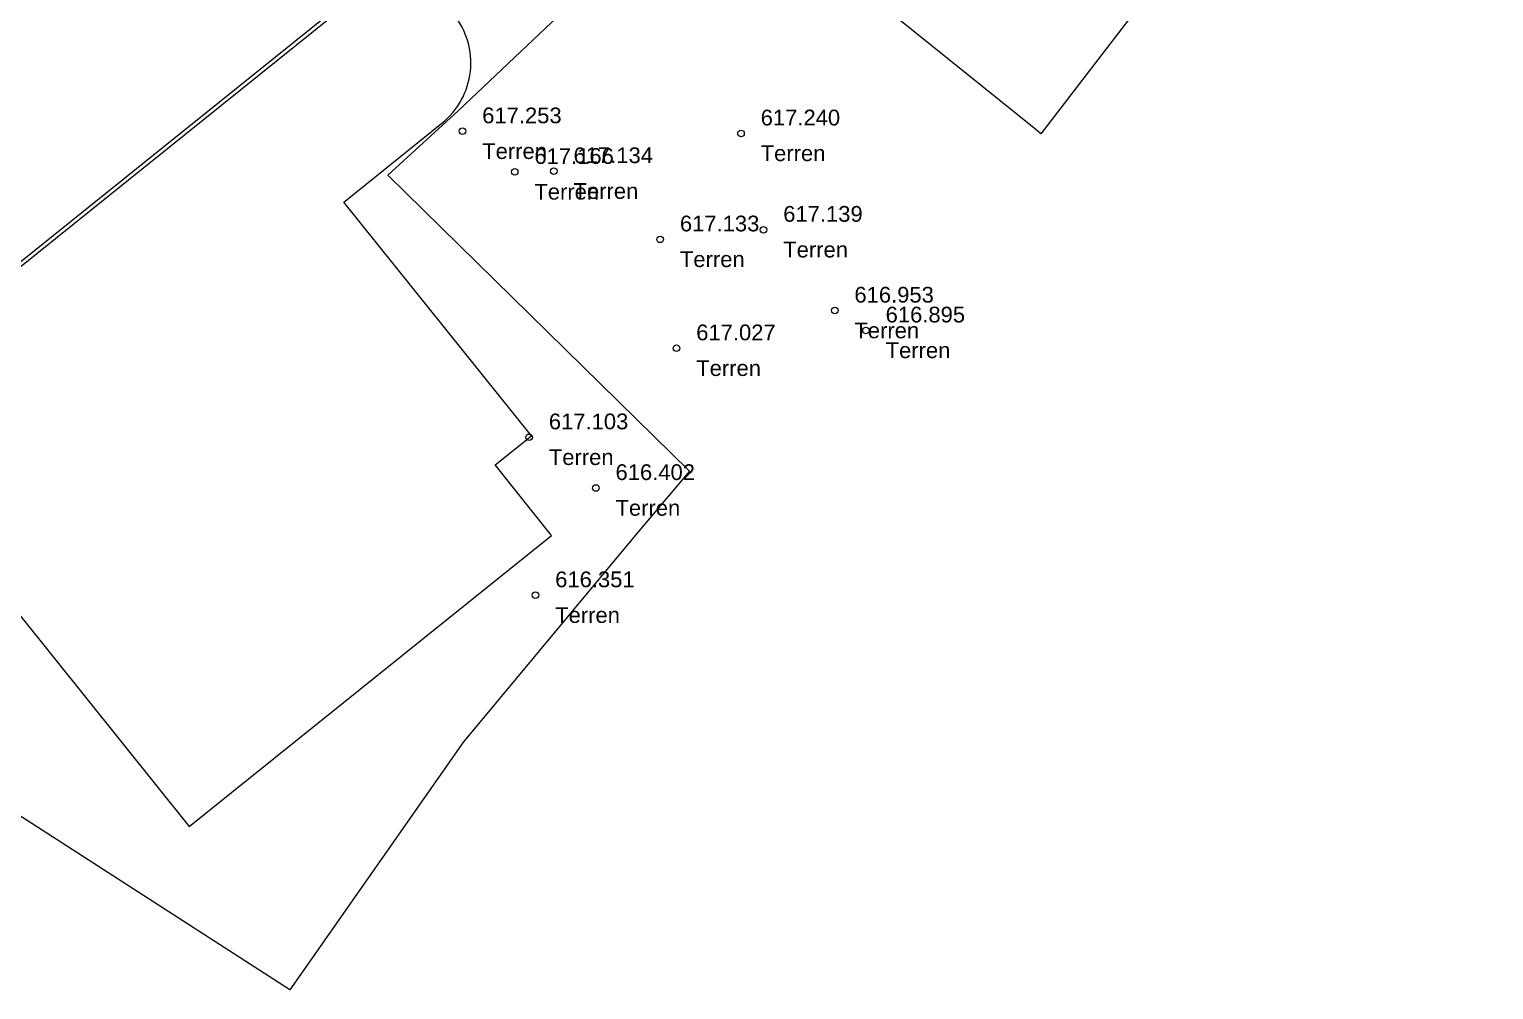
# Model space of a CAD drawing. Header units: metres. Extents: x 7511822 to 7512036, y 4692273 to 4692415.
# Drawn here: x 7511958.2 to 7512014, y 4692276 to 4692312.6 of the extents above; entities that cross this region are included whole.
import ezdxf

# ---------------------------------------------------------------- set-up
doc = ezdxf.new("R2010")
doc.units = ezdxf.units.M
for name, color, linetype, lineweight in [('llg betimi themelet', 97, 'Continuous', 0), ('Matjet', 210, 'Continuous', 0), ('parcela', 7, 'Continuous', 0), ('Parcela Baze', 7, 'Continuous', 0)]:
    doc.layers.add(name, color=color, linetype=linetype, lineweight=lineweight)
doc.styles.get("Standard").update_dxf_attribs({"font": 'arial.ttf'})

# ---------------------------------------------------------------- blocks, each defined once
blk = doc.blocks.new('*U161', base_point=(7511977.219, 4692297.023, 617.103))
at = {"layer": 'Matjet', "linetype": 'ByBlock', "lineweight": -2}
blk.add_line((7511977.219, 4692297.023, 617.103), (7511977.219, 4692297.023, 617.103), dxfattribs=at)
blk.add_circle((7511977.219, 4692297.023, 617.103), 0.125, dxfattribs=at)
at = {"layer": 'Matjet', "linetype": 'ByBlock', "char_height": 0.6}
for s, insert, attachment_point in [('617.103', (7511977.969, 4692297.623, 617.103), 4), ('Terren', (7511977.969, 4692296.566, 617.103), 1)]:
    blk.add_mtext(s, dxfattribs=dict(at, insert=insert, attachment_point=attachment_point))
blk = doc.blocks.new('*U162', base_point=(7511979.761, 4692295.089, 616.402))
at = {"layer": 'Matjet', "linetype": 'ByBlock', "lineweight": -2}
blk.add_line((7511979.761, 4692295.089, 616.402), (7511979.761, 4692295.089, 616.402), dxfattribs=at)
blk.add_circle((7511979.761, 4692295.089, 616.402), 0.125, dxfattribs=at)
at = {"layer": 'Matjet', "linetype": 'ByBlock', "char_height": 0.6}
for s, insert, attachment_point in [('616.402', (7511980.511, 4692295.689, 616.402), 4), ('Terren', (7511980.511, 4692294.633, 616.402), 1)]:
    blk.add_mtext(s, dxfattribs=dict(at, insert=insert, attachment_point=attachment_point))
blk = doc.blocks.new('*U163', base_point=(7511977.46, 4692291.003, 616.351))
at = {"layer": 'Matjet', "linetype": 'ByBlock', "lineweight": -2}
blk.add_line((7511977.46, 4692291.003, 616.351), (7511977.46, 4692291.003, 616.351), dxfattribs=at)
blk.add_circle((7511977.46, 4692291.003, 616.351), 0.125, dxfattribs=at)
at = {"layer": 'Matjet', "linetype": 'ByBlock', "char_height": 0.6}
for s, insert, attachment_point in [('616.351', (7511978.21, 4692291.603, 616.351), 4), ('Terren', (7511978.21, 4692290.546, 616.351), 1)]:
    blk.add_mtext(s, dxfattribs=dict(at, insert=insert, attachment_point=attachment_point))
blk = doc.blocks.new('*U164', base_point=(7511982.839, 4692300.416, 617.027))
at = {"layer": 'Matjet', "linetype": 'ByBlock', "lineweight": -2}
blk.add_line((7511982.839, 4692300.416, 617.027), (7511982.839, 4692300.416, 617.027), dxfattribs=at)
blk.add_circle((7511982.839, 4692300.416, 617.027), 0.125, dxfattribs=at)
at = {"layer": 'Matjet', "linetype": 'ByBlock', "char_height": 0.6}
for s, insert, attachment_point in [('617.027', (7511983.589, 4692301.016, 617.027), 4), ('Terren', (7511983.589, 4692299.96, 617.027), 1)]:
    blk.add_mtext(s, dxfattribs=dict(at, insert=insert, attachment_point=attachment_point))
blk = doc.blocks.new('*U165', base_point=(7511982.217, 4692304.568, 617.133))
at = {"layer": 'Matjet', "linetype": 'ByBlock', "lineweight": -2}
blk.add_line((7511982.217, 4692304.568, 617.133), (7511982.217, 4692304.568, 617.133), dxfattribs=at)
blk.add_circle((7511982.217, 4692304.568, 617.133), 0.125, dxfattribs=at)
at = {"layer": 'Matjet', "linetype": 'ByBlock', "char_height": 0.6}
for s, insert, attachment_point in [('617.133', (7511982.967, 4692305.168, 617.133), 4), ('Terren', (7511982.967, 4692304.111, 617.133), 1)]:
    blk.add_mtext(s, dxfattribs=dict(at, insert=insert, attachment_point=attachment_point))
blk = doc.blocks.new('*U166', base_point=(7511978.161, 4692307.169, 617.134))
at = {"layer": 'Matjet', "linetype": 'ByBlock', "lineweight": -2}
blk.add_line((7511978.161, 4692307.169, 617.134), (7511978.161, 4692307.169, 617.134), dxfattribs=at)
blk.add_circle((7511978.161, 4692307.169, 617.134), 0.125, dxfattribs=at)
at = {"layer": 'Matjet', "linetype": 'ByBlock', "char_height": 0.6}
for s, insert, attachment_point in [('617.134', (7511978.911, 4692307.769, 617.134), 4), ('Terren', (7511978.911, 4692306.712, 617.134), 1)]:
    blk.add_mtext(s, dxfattribs=dict(at, insert=insert, attachment_point=attachment_point))
blk = doc.blocks.new('*U167', base_point=(7511976.667, 4692307.14, 617.166))
at = {"layer": 'Matjet', "linetype": 'ByBlock', "lineweight": -2}
blk.add_line((7511976.667, 4692307.14, 617.166), (7511976.667, 4692307.14, 617.166), dxfattribs=at)
blk.add_circle((7511976.667, 4692307.14, 617.166), 0.125, dxfattribs=at)
at = {"layer": 'Matjet', "linetype": 'ByBlock', "char_height": 0.6}
for s, insert, attachment_point in [('617.166', (7511977.417, 4692307.74, 617.166), 4), ('Terren', (7511977.417, 4692306.684, 617.166), 1)]:
    blk.add_mtext(s, dxfattribs=dict(at, insert=insert, attachment_point=attachment_point))
blk = doc.blocks.new('*U168', base_point=(7511974.677, 4692308.689, 617.253))
at = {"layer": 'Matjet', "linetype": 'ByBlock', "lineweight": -2}
blk.add_line((7511974.677, 4692308.689, 617.253), (7511974.677, 4692308.689, 617.253), dxfattribs=at)
blk.add_circle((7511974.677, 4692308.689, 617.253), 0.125, dxfattribs=at)
at = {"layer": 'Matjet', "linetype": 'ByBlock', "char_height": 0.6}
for s, insert, attachment_point in [('617.253', (7511975.427, 4692309.289, 617.253), 4), ('Terren', (7511975.427, 4692308.232, 617.253), 1)]:
    blk.add_mtext(s, dxfattribs=dict(at, insert=insert, attachment_point=attachment_point))
blk = doc.blocks.new('*U184', base_point=(7511988.871, 4692301.854, 616.953))
at = {"layer": 'Matjet', "linetype": 'ByBlock', "lineweight": -2}
blk.add_line((7511988.871, 4692301.854, 616.953), (7511988.871, 4692301.854, 616.953), dxfattribs=at)
blk.add_circle((7511988.871, 4692301.854, 616.953), 0.125, dxfattribs=at)
at = {"layer": 'Matjet', "linetype": 'ByBlock', "char_height": 0.6}
for s, insert, attachment_point in [('616.953', (7511989.621, 4692302.454, 616.953), 4), ('Terren', (7511989.621, 4692301.397, 616.953), 1)]:
    blk.add_mtext(s, dxfattribs=dict(at, insert=insert, attachment_point=attachment_point))
blk = doc.blocks.new('*U185', base_point=(7511990.062, 4692301.096, 616.895))
at = {"layer": 'Matjet', "linetype": 'ByBlock', "lineweight": -2}
blk.add_line((7511990.062, 4692301.096, 616.895), (7511990.062, 4692301.096, 616.895), dxfattribs=at)
blk.add_circle((7511990.062, 4692301.096, 616.895), 0.125, dxfattribs=at)
at = {"layer": 'Matjet', "linetype": 'ByBlock', "char_height": 0.6}
for s, insert, attachment_point in [('616.895', (7511990.812, 4692301.696, 616.895), 4), ('Terren', (7511990.812, 4692300.64, 616.895), 1)]:
    blk.add_mtext(s, dxfattribs=dict(at, insert=insert, attachment_point=attachment_point))
blk = doc.blocks.new('*U186', base_point=(7511986.157, 4692304.935, 617.139))
at = {"layer": 'Matjet', "linetype": 'ByBlock', "lineweight": -2}
blk.add_line((7511986.157, 4692304.935, 617.139), (7511986.157, 4692304.935, 617.139), dxfattribs=at)
blk.add_circle((7511986.157, 4692304.935, 617.139), 0.125, dxfattribs=at)
at = {"layer": 'Matjet', "linetype": 'ByBlock', "char_height": 0.6}
for s, insert, attachment_point in [('617.139', (7511986.907, 4692305.535, 617.139), 4), ('Terren', (7511986.907, 4692304.478, 617.139), 1)]:
    blk.add_mtext(s, dxfattribs=dict(at, insert=insert, attachment_point=attachment_point))
blk = doc.blocks.new('*U187', base_point=(7511985.297, 4692308.607, 617.24))
at = {"layer": 'Matjet', "linetype": 'ByBlock', "lineweight": -2}
blk.add_line((7511985.297, 4692308.607, 617.24), (7511985.297, 4692308.607, 617.24), dxfattribs=at)
blk.add_circle((7511985.297, 4692308.607, 617.24), 0.125, dxfattribs=at)
at = {"layer": 'Matjet', "linetype": 'ByBlock', "char_height": 0.6}
for s, insert, attachment_point in [('617.240', (7511986.047, 4692309.207, 617.24), 4), ('Terren', (7511986.047, 4692308.151, 617.24), 1)]:
    blk.add_mtext(s, dxfattribs=dict(at, insert=insert, attachment_point=attachment_point))

msp = doc.modelspace()

# ---------------------------------------------------------------- linework, layer by layer
at = {"layer": 'llg betimi themelet', "flags": 128}
msp.add_lwpolyline([(7511930.845, 4692306.939), (7511963.942, 4692333.519), (7511976.09, 4692318.395), (7511972.465, 4692315.483), (7511947.009, 4692295.038), (7511945.85, 4692296.48), (7511942.731, 4692293.976), (7511939.726, 4692297.718), (7511938.829, 4692296.998)], close=True, dxfattribs=at)
msp.add_lwpolyline([(7511947.103, 4692294.921), (7511948.23, 4692293.518, 0.414214), (7511954.205, 4692292.865), (7511955.101, 4692293.585), (7511964.255, 4692282.188), (7511978.071, 4692293.284), (7511975.915, 4692295.969), (7511977.302, 4692297.083), (7511970.148, 4692305.991), (7511973.891, 4692308.997, 0.414214), (7511974.343, 4692313.144), (7511972.559, 4692315.366)], format="xyb", close=True, dxfattribs=at)
at = {"layer": 'parcela'}
msp.add_lwpolyline([(7512014.001, 4692331.061), (7512007.601, 4692322.736), (7511996.728, 4692308.593), (7511996.478, 4692308.808), (7511984.225, 4692318.67), (7511979.511, 4692314.209), (7511960.838, 4692336.459), (7511966.627, 4692340.808), (7511982.769, 4692353.148), (7511985.853, 4692355.253), (7512004.361, 4692337.945), (7512007.31, 4692335.187), (7512013.22, 4692331.467), (7512014.001, 4692331.061)], dxfattribs=at)
at = {"layer": 'Parcela Baze', "flags": 128}
for points in [[(7512007.601, 4692322.736), (7511996.728, 4692308.593), (7511996.478, 4692308.808), (7511984.225, 4692318.67)], [(7511979.511, 4692314.209), (7511974.509, 4692309.474), (7511971.825, 4692307.009)], [(7511971.825, 4692307.009), (7511983.334, 4692295.728), (7511981.327, 4692293.349), (7511974.713, 4692285.413), (7511968.092, 4692275.964), (7511951.116, 4692286.887)]]:
    msp.add_lwpolyline(points, dxfattribs=at)

# ---------------------------------------------------------------- block references
at = {"layer": 'Matjet'}
for name, p in [('*U168', (7511974.677, 4692308.689, 617.253)), ('*U187', (7511985.297, 4692308.607, 617.24)), ('*U167', (7511976.667, 4692307.14, 617.166)), ('*U166', (7511978.161, 4692307.169, 617.134)), ('*U165', (7511982.217, 4692304.568, 617.133)), ('*U186', (7511986.157, 4692304.935, 617.139)), ('*U184', (7511988.871, 4692301.854, 616.953)), ('*U185', (7511990.062, 4692301.096, 616.895)), ('*U164', (7511982.839, 4692300.416, 617.027)), ('*U161', (7511977.219, 4692297.023, 617.103)), ('*U162', (7511979.761, 4692295.089, 616.402)), ('*U163', (7511977.46, 4692291.003, 616.351))]:
    msp.add_blockref(name, p, dxfattribs=at)

doc.saveas('drawing.dxf')
